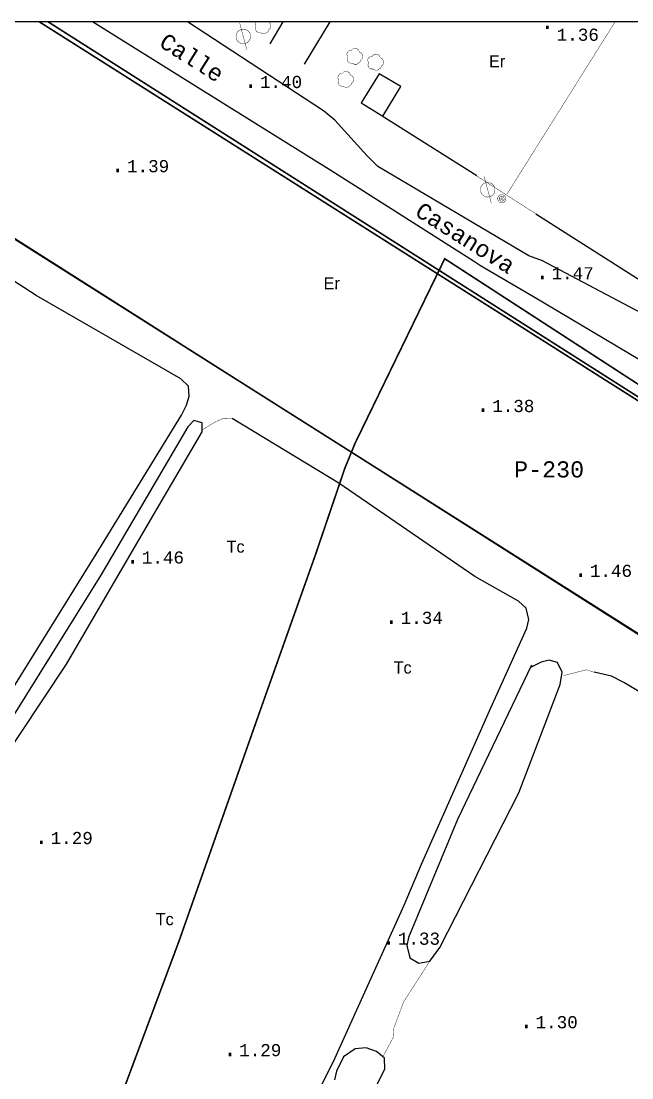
# Model space of a CAD drawing. Extents: x 742700 to 743500, y 4404700 to 4405200.
# Drawn here: x 743092.9 to 743168.1, y 4405070 to 4405200.1 of the extents above; entities that cross this region are included whole.
import ezdxf

# ---------------------------------------------------------------- set-up
doc = ezdxf.new("R2010")
doc.units = 0
doc.header["$MEASUREMENT"] = 0
for name, color, linetype in [('14', 7, 'CONTINUOUS'), ('18', 7, 'CONTINUOUS'), ('2', 7, 'CONTINUOUS'), ('24', 7, 'CONTINUOUS'), ('41', 7, 'CONTINUOUS'), ('42', 7, 'CONTINUOUS'), ('46', 7, 'CONTINUOUS'), ('50', 7, 'CONTINUOUS'), ('51', 7, 'CONTINUOUS'), ('54', 7, 'CONTINUOUS'), ('6', 7, 'CONTINUOUS'), ('7', 7, 'CONTINUOUS'), ('8', 7, 'CONTINUOUS')]:
    doc.layers.add(name, color=color, linetype=linetype)
doc.styles.add('MONOTXT', font='monotxt', dxfattribs={"height": 0.2})
doc.styles.get("Standard").update_dxf_attribs({"font": 'txt', "height": 0.2})

msp = doc.modelspace()

# ---------------------------------------------------------------- linework, layer by layer
at = {"layer": '14', "color": 1, "linetype": 'Continuous', "const_width": 0.2}
msp.add_lwpolyline([(743096.24, 4405200), (743230.13, 4405114.87)], dxfattribs=at)
at = {"layer": '18', "color": 3, "linetype": 'Continuous', "const_width": 0.2}
msp.add_lwpolyline([(743248.67, 4405200), (743248.56, 4405199.75), (743212.6599999998, 4405126.95), (743145.0299999998, 4405170.85), (743134.01, 4405148.16), (743132.7399999999, 4405145.06), (743129.14, 4405134.46), (743122.1399999999, 4405114.73), (743112.3100000002, 4405086.79), (743105.6199999999, 4405068.85), (743101.7099999998, 4405054.9), (743098.32, 4405042.34), (743096.17, 4405033.64), (743095.5399999998, 4405032.38), (743093.3399999999, 4405029.4), (743076.1299999999, 4405000.46)], dxfattribs=at)
at = {"layer": '2', "color": 7, "linetype": 'Continuous'}
msp.add_3dface([(743500, 4404700), (743500, 4405200), (742700, 4405200), (742700, 4404700)], dxfattribs=at)
at = {"layer": '41', "color": 7, "linetype": 'Continuous'}
for p, q in [((743148.98, 4405181.07, 2.06), (743137.3399999999, 4405188.41, 3.32)), ((743156.2499999999, 4405176.38, 1.86), (743183.0799999998, 4405159.26, 2.42))]:
    msp.add_line(p, q, dxfattribs=at)
at = {"layer": '41', "color": 1, "linetype": 'Continuous', "extrusion": (-0.533287248597892, -0.845934223496656, 0), "const_width": 0.05, "elevation": -4122793.414572}
msp.add_lwpolyline([(-1720489.579737746, 5.09), (-1720626.091533573, 2.29)], dxfattribs=at)
at = {"layer": '41', "color": 1, "linetype": 'Continuous', "extrusion": (0.5400996559703636, 0.8416010703538197, 0), "const_width": 0.05, "elevation": 4108779.475588}
msp.add_lwpolyline([(1753837.065117172, 2.61), (1753818.624075987, 3.12)], dxfattribs=at)
at = {"layer": '41', "color": 1, "linetype": 'Continuous', "extrusion": (-0.8436614877197547, 0.5368754922125711, 0), "const_width": 0.05, "elevation": 1738084.451303}
msp.add_lwpolyline([(-4115464.229708246, 3.35), (-4115471.791983036, 3.01)], dxfattribs=at)
at = {"layer": '41', "color": 1, "linetype": 'Continuous', "const_width": 0.05}
for points, elevation in [([(743165.9899999999, 4405200), (743152.73, 4405178.86)], 2.19), ([(743148.7599999999, 4405181.17), (743156.2499999999, 4405176.38)], 1.86)]:
    msp.add_lwpolyline(points, dxfattribs=dict(at, elevation=elevation))
at = {"layer": '41', "color": 3, "linetype": 'Continuous', "const_width": 0.05}
for points, elevation in [([(743118.8599999999, 4405151.17), (743117.8, 4405151.21), (743116.7199999999, 4405150.72), (743115.19, 4405149.77)], 1.45), ([(743163.44, 4405119.93), (743162.4599999998, 4405120.24), (743159.64, 4405119.53)], 1.97)]:
    msp.add_lwpolyline(points, dxfattribs=dict(at, elevation=elevation))
at = {"layer": '41', "color": 3, "linetype": 'Continuous', "extrusion": (0.01253931710058365, -0.006001724400279352, 0.9999033677465409), "const_width": 0.05, "elevation": -17117.640236}
msp.add_lwpolyline([(743084.7071591286, 4405060.93206878), (743081.497411509, 4405055.921917431), (743080.3075050705, 4405052.711885688), (743080.2275113603, 4405051.571900198), (743078.927738966, 4405049.131786295)], dxfattribs=at)
at = {"layer": '41', "color": 1, "linetype": 'Continuous'}
msp.add_polyline3d([(743065.41, 4405200, 1.87), (743060.92, 4405193.17, 1.93), (743217.52, 4405093.67, 4.51), (743225.7399999999, 4405118.02, 4.48), (743215.0400000002, 4405125.14, 5.35)], dxfattribs=at)
at = {"layer": '41', "color": 3, "linetype": 'Continuous'}
for points in [[(743069.4399999998, 4405081.14, 2.62), (743069.4500000002, 4405081.16, 1.62), (743080.1099999999, 4405099.1, 1.62), (743091.4699999999, 4405117.27, 1.61), (743102.1199999999, 4405134.46, 1.18), (743112.62, 4405151.61, 1.31), (743113.2599999999, 4405152.84, 1.36), (743113.5899999999, 4405153.92, 1.36), (743113.5099999999, 4405155.14, 1.36), (743112.56, 4405156.060000001, 1.36), (743094.75, 4405166.33, 1.39), (743077.3, 4405177.61, 1.39), (743060.4499999998, 4405188.43, 1.39), (743060.4499999998, 4405188.43, 1.39), (743059.4400000002, 4405188.62, 1.51), (743058.7199999999, 4405187.75, 1.55), (743048.0999999999, 4405170.22, 1.97), (743036.8299999998, 4405153.65, 2.06), (743033.3199999998, 4405148, 2.06)], [(743119.93, 4405034.05, 2.02), (743120.23, 4405035.49, 1.84), (743120.9899999999, 4405039.53, 1.84), (743121.46, 4405050.3, 1.65), (743121.6499999998, 4405051.83, 1.65), (743122.15, 4405053.54, 1.65), (743131.5100000001, 4405072.39, 1.65), (743140.05, 4405091.25, 1.66), (743142.1799999998, 4405096.32, 1.66), (743150.7099999998, 4405115.54, 1.44), (743155.1299999999, 4405125.36, 1.45), (743155.38, 4405126.42, 1.45), (743155.07, 4405127.810000001, 1.45), (743154.0999999999, 4405128.69, 1.45), (743148.75, 4405131.73, 1.45), (743131.9999999999, 4405143.21, 1.45), (743118.8599999999, 4405151.17, 1.45)], [(743203.4999999999, 4405100.13, 2.44), (743202.1700000002, 4405101.05, 2.44), (743200.8599999999, 4405101.78, 2.27), (743181.27, 4405110.18, 2.15), (743167.0799999998, 4405118.69, 2), (743165.57, 4405119.47, 2), (743163.44, 4405119.93, 1.97)]]:
    msp.add_polyline3d(points, dxfattribs=at)
at = {"layer": '42', "color": 3, "linetype": 'Continuous', "const_width": 0.05}
for points, elevation in [([(743123.3000000002, 4405198.810000001), (743122.8899999999, 4405198.54), (743122.62, 4405198.54), (743122.36, 4405198.69), (743122.0799999998, 4405198.69), (743121.85, 4405198.85), (743121.7199999999, 4405199.15), (743121.79, 4405199.48), (743121.6900000002, 4405199.74), (743121.7399999999, 4405199.99), (743121.7399999999, 4405200)], 3.32), ([(743123.3599999999, 4405200), (743123.5, 4405199.92), (743123.64, 4405199.63), (743123.58, 4405199.25), (743123.37, 4405199.05), (743123.3000000002, 4405198.810000001)], 3.32), ([(743134.5899999999, 4405195.05), (743134.18, 4405194.78), (743133.91, 4405194.78), (743133.65, 4405194.93), (743133.3699999999, 4405194.93), (743133.14, 4405195.09), (743133.0099999999, 4405195.39), (743133.08, 4405195.72), (743132.9799999999, 4405195.98), (743133.0299999998, 4405196.23), (743133.24, 4405196.46), (743133.5399999998, 4405196.51), (743133.75, 4405196.72), (743134.1, 4405196.75), (743134.3799999999, 4405196.61), (743134.5499999998, 4405196.3), (743134.79, 4405196.16), (743134.93, 4405195.87), (743134.87, 4405195.49), (743134.66, 4405195.29), (743134.5899999999, 4405195.05)], 3.97), ([(743137.16, 4405194.33), (743136.7499999999, 4405194.060000001), (743136.4799999999, 4405194.060000001), (743136.22, 4405194.21), (743135.9400000002, 4405194.21), (743135.71, 4405194.37), (743135.58, 4405194.67), (743135.6499999998, 4405195), (743135.55, 4405195.26), (743135.6, 4405195.51), (743135.81, 4405195.74), (743136.11, 4405195.79), (743136.32, 4405196), (743136.6699999998, 4405196.03), (743136.9500000002, 4405195.89), (743137.12, 4405195.58), (743137.36, 4405195.44), (743137.5, 4405195.15), (743137.44, 4405194.77), (743137.2299999999, 4405194.57), (743137.16, 4405194.33)], 4.32), ([(743133.48, 4405192.21), (743133.07, 4405191.94), (743132.8000000002, 4405191.94), (743132.54, 4405192.09), (743132.2599999999, 4405192.09), (743132.03, 4405192.25), (743131.9, 4405192.55), (743131.9699999999, 4405192.88), (743131.87, 4405193.14), (743131.9199999998, 4405193.39), (743132.13, 4405193.62), (743132.4299999998, 4405193.67), (743132.64, 4405193.88), (743132.9899999999, 4405193.91), (743133.2699999998, 4405193.77), (743133.44, 4405193.46), (743133.68, 4405193.32), (743133.8200000002, 4405193.03), (743133.7599999999, 4405192.65), (743133.5500000002, 4405192.45), (743133.48, 4405192.21)], 3.97)]:
    msp.add_lwpolyline(points, dxfattribs=dict(at, elevation=elevation))
at = {"layer": '42', "color": 3, "linetype": 'Continuous'}
for points in [[(743076.8599999999, 4405086.48, 2.77), (743087.04, 4405103.73, 2.7), (743098.4999999999, 4405120.93, 2.37), (743108.88, 4405138.75, 1.98), (743115.18, 4405149.54, 1.67), (743115.18, 4405150.66, 1.67), (743114.16, 4405150.94, 1.67), (743113.4, 4405150.15, 1.67), (743102.6900000002, 4405131.88, 2.37), (743092, 4405114.69, 2.51), (743081.3, 4405097.310000001, 2.57), (743068.0300000001, 4405076.53, 5.01)], [(743155.7199999999, 4405120.82, 3.38), (743146.5899999999, 4405101.83, 3.37), (743140.56, 4405087.29, 3.1), (743140.3599999999, 4405086.31, 3.1), (743140.7199999999, 4405084.8, 3.1), (743141.8399999999, 4405084.13, 3.1), (743143.19, 4405084.39, 3.1), (743144.43, 4405086.06, 3.1), (743154.1600000001, 4405105.11, 3.11), (743159.2299999999, 4405118.45, 3.11), (743159.5, 4405119.96, 3.11), (743158.8999999998, 4405121.15, 3.17), (743157.9, 4405121.42, 3.17), (743156.91, 4405121.2, 3.21), (743155.5899999999, 4405120.51, 3.5)], [(743134.5, 4405064.78, 3.41), (743137.68, 4405071.06, 3.29), (743137.5999999999, 4405072.41, 3.18), (743136.65, 4405073.26, 3.09), (743135.38, 4405073.72, 3.09), (743133.9999999999, 4405073.58, 3.06), (743132.5700000002, 4405072.58, 3.05), (743131.7000000002, 4405070.84, 3.05), (743131.4599999998, 4405069.76, 3.05)]]:
    msp.add_polyline3d(points, dxfattribs=at)
at = {"layer": '46', "color": 7, "linetype": 'Continuous', "const_width": 0.2}
for points in [[(743095.16, 4405200), (743201.72, 4405132.54), (743225.8200000002, 4405117.27)], [(743061.0500000002, 4405192.93), (743178.0999999999, 4405118.83), (743217.78, 4405093.69), (743205.3, 4405058.43), (743189.9399999998, 4405018.17), (743184.15, 4405002.35), (743183.0799999998, 4405000.03)]]:
    msp.add_lwpolyline(points, dxfattribs=at)
at = {"layer": '51', "color": 1, "linetype": 'Continuous'}
msp.add_polyline3d([(743134.75, 4405190.04, 3.12), (743137.4099999998, 4405188.4, 3.38), (743139.6299999999, 4405192.05, 3.35), (743136.97, 4405193.62, 3.35), (743134.75, 4405190.04, 3.12)], dxfattribs=at)
at = {"layer": '54', "color": 1, "linetype": 'Continuous'}
for p, q in [((743123.5299999998, 4405197.3, 2), (743125.16, 4405200, 1.91)), ((743127.79, 4405194.81, 2.42), (743130.93, 4405200, 4.87))]:
    msp.add_line(p, q, dxfattribs=at)
at = {"layer": '6', "color": 7, "linetype": 'Continuous'}
for points in [[(743184.41, 4405144.25, 2.4), (743185.61, 4405146.45, 1.97), (743185.6599999998, 4405147.49, 1.83), (743185.1499999998, 4405148.45, 1.83), (743184.23, 4405149.18, 1.83), (743183.1499999998, 4405149.560000001, 1.83), (743182.0099999999, 4405149.58, 1.83), (743180.79, 4405149.81, 1.83), (743178.6, 4405151.16, 1.83), (743177.52, 4405151.71, 1.83), (743176.5099999999, 4405152.62, 1.83), (743174.57, 4405154.87, 1.83), (743173.56, 4405155.68, 1.83), (743155.9599999998, 4405166.15, 1.74), (743149.44, 4405169.96, 1.53), (743148.56, 4405170.54, 1.53), (743131.4500000002, 4405181.42, 1.53), (743114.0099999999, 4405192.3, 1.73), (743101.69, 4405200, 1.73)], [(743208.4699999999, 4405143.44, 2.58), (743207.9899999999, 4405142.54, 2.03), (743206.6399999999, 4405142.28, 2.01), (743205.5399999998, 4405142.68, 2.01), (743187.3799999999, 4405153.35, 2.01), (743169.95, 4405163.79, 2.01), (743157.0600000002, 4405170.57, 2.01), (743155.4, 4405171.19, 2.01), (743136.7900000002, 4405182.22, 1.97), (743136.7900000002, 4405182.22, 1.97), (743135.4799999999, 4405183.52, 1.97), (743131.52, 4405187.9, 1.86), (743130.1, 4405189.04, 1.85), (743113.3599999999, 4405200, 1.74)]]:
    msp.add_polyline3d(points, dxfattribs=at)
at = {"layer": '7', "color": 7, "linetype": 'Continuous', "const_width": 0.05, "elevation": 2.4}
for points in [[(743152.29, 4405178.67), (743152.26, 4405178.68), (743152.24, 4405178.7), (743152.2099999998, 4405178.71), (743152.18, 4405178.72), (743152.14, 4405178.72), (743152.1099999999, 4405178.73), (743152.0799999998, 4405178.73), (743152.05, 4405178.73), (743152.0199999998, 4405178.73), (743151.9899999999, 4405178.73), (743151.96, 4405178.73), (743151.93, 4405178.72), (743151.8999999998, 4405178.71), (743151.8599999999, 4405178.7), (743151.8399999999, 4405178.69), (743151.81, 4405178.67), (743151.78, 4405178.66), (743151.7599999999, 4405178.64), (743151.73, 4405178.62), (743151.71, 4405178.6), (743151.6799999998, 4405178.58), (743151.6599999998, 4405178.55), (743151.64, 4405178.53), (743151.63, 4405178.5), (743151.61, 4405178.47), (743151.5999999999, 4405178.45), (743151.5799999998, 4405178.42), (743151.57, 4405178.39), (743151.56, 4405178.36), (743151.56, 4405178.33), (743151.5500000002, 4405178.3), (743151.5500000002, 4405178.26), (743151.5500000002, 4405178.23), (743151.5500000002, 4405178.2), (743151.5500000002, 4405178.17), (743151.56, 4405178.14), (743151.57, 4405178.11), (743151.57, 4405178.08), (743151.5899999999, 4405178.05), (743151.5999999999, 4405178.02), (743151.61, 4405177.99), (743151.63, 4405177.96), (743151.65, 4405177.94), (743151.67, 4405177.91), (743151.69, 4405177.89), (743151.71, 4405177.87), (743151.7399999999, 4405177.85), (743151.7599999999, 4405177.83), (743151.79, 4405177.810000001), (743151.82, 4405177.79), (743151.8399999999, 4405177.78), (743151.87, 4405177.77), (743151.8999999998, 4405177.76), (743151.93, 4405177.75), (743151.96, 4405177.75), (743152, 4405177.74), (743152.0299999998, 4405177.74), (743152.0600000002, 4405177.74), (743152.0899999999, 4405177.74), (743152.12, 4405177.74), (743152.15, 4405177.75), (743152.18, 4405177.76), (743152.2099999998, 4405177.77), (743152.24, 4405177.78), (743152.2699999998, 4405177.79), (743152.3, 4405177.810000001), (743152.3299999998, 4405177.82), (743152.3499999999, 4405177.84), (743152.38, 4405177.86), (743152.4, 4405177.88), (743152.42, 4405177.91), (743152.44, 4405177.93), (743152.46, 4405177.96), (743152.48, 4405177.98), (743152.4899999999, 4405178.01), (743152.4999999999, 4405178.04), (743152.5199999998, 4405178.07), (743152.5299999998, 4405178.1), (743152.5299999998, 4405178.13), (743152.5399999998, 4405178.16), (743152.5399999998, 4405178.19), (743152.5500000002, 4405178.22), (743152.5500000002, 4405178.26), (743152.5399999998, 4405178.29), (743152.5399999998, 4405178.32), (743152.5299999998, 4405178.35), (743152.5199999998, 4405178.38), (743152.51, 4405178.41), (743152.4999999999, 4405178.44), (743152.4899999999, 4405178.47), (743152.47, 4405178.5), (743152.4499999998, 4405178.52), (743152.44, 4405178.55), (743152.42, 4405178.57), (743152.3900000001, 4405178.59), (743152.37, 4405178.62), (743152.3499999999, 4405178.63), (743152.32, 4405178.65), (743152.29, 4405178.67)], [(743152.1899999998, 4405178.5), (743152.18, 4405178.51), (743152.16, 4405178.51), (743152.14, 4405178.52), (743152.12, 4405178.52), (743152.0999999999, 4405178.53), (743152.0899999999, 4405178.53), (743152.07, 4405178.53), (743152.05, 4405178.53), (743152.0299999998, 4405178.53), (743152.0099999999, 4405178.53), (743151.9899999999, 4405178.53), (743151.9699999999, 4405178.52), (743151.95, 4405178.52), (743151.9399999998, 4405178.51), (743151.92, 4405178.51), (743151.8999999998, 4405178.5), (743151.89, 4405178.49), (743151.87, 4405178.48), (743151.8599999999, 4405178.46), (743151.8399999999, 4405178.45), (743151.8299999998, 4405178.44), (743151.82, 4405178.42), (743151.81, 4405178.41), (743151.79, 4405178.39), (743151.78, 4405178.38), (743151.78, 4405178.36), (743151.7699999998, 4405178.34), (743151.7599999999, 4405178.33), (743151.7599999999, 4405178.31), (743151.7499999999, 4405178.29), (743151.7499999999, 4405178.27), (743151.7499999999, 4405178.25), (743151.7499999999, 4405178.23), (743151.7499999999, 4405178.21), (743151.7499999999, 4405178.19), (743151.7599999999, 4405178.18), (743151.7599999999, 4405178.16), (743151.7699999998, 4405178.14), (743151.7699999998, 4405178.12), (743151.78, 4405178.1), (743151.79, 4405178.09), (743151.8000000002, 4405178.07), (743151.81, 4405178.060000001), (743151.82, 4405178.04), (743151.8299999998, 4405178.03), (743151.8499999999, 4405178.01), (743151.8599999999, 4405178), (743151.88, 4405177.99), (743151.89, 4405177.98), (743151.91, 4405177.97), (743151.93, 4405177.96), (743151.9399999998, 4405177.96), (743151.96, 4405177.95), (743151.9799999999, 4405177.95), (743152, 4405177.94), (743152.0199999998, 4405177.94), (743152.0400000002, 4405177.94), (743152.0600000002, 4405177.94), (743152.07, 4405177.94), (743152.0899999999, 4405177.94), (743152.1099999999, 4405177.94), (743152.13, 4405177.95), (743152.15, 4405177.96), (743152.17, 4405177.96), (743152.18, 4405177.97), (743152.2, 4405177.98), (743152.22, 4405177.99), (743152.2299999999, 4405178), (743152.24, 4405178.01), (743152.26, 4405178.03), (743152.2699999998, 4405178.04), (743152.2799999998, 4405178.060000001), (743152.3, 4405178.07), (743152.3100000002, 4405178.09), (743152.3100000002, 4405178.1), (743152.32, 4405178.12), (743152.3299999998, 4405178.14), (743152.3299999998, 4405178.16), (743152.3399999999, 4405178.17), (743152.3399999999, 4405178.19), (743152.3399999999, 4405178.21), (743152.3399999999, 4405178.23), (743152.3499999999, 4405178.25), (743152.3399999999, 4405178.27), (743152.3399999999, 4405178.29), (743152.3399999999, 4405178.31), (743152.3299999998, 4405178.32), (743152.32, 4405178.34), (743152.32, 4405178.36), (743152.3100000002, 4405178.38), (743152.3, 4405178.39), (743152.29, 4405178.41), (743152.2799999998, 4405178.42), (743152.2699999998, 4405178.44), (743152.2499999999, 4405178.45), (743152.24, 4405178.46), (743152.22, 4405178.48), (743152.2099999998, 4405178.49), (743152.1899999998, 4405178.5)], [(743152.0899999999, 4405178.32), (743152.0899999999, 4405178.33), (743152.0799999998, 4405178.33), (743152.0799999998, 4405178.33), (743152.07, 4405178.33), (743152.0600000002, 4405178.33), (743152.0600000002, 4405178.34), (743152.05, 4405178.34), (743152.0400000002, 4405178.34), (743152.0400000002, 4405178.34), (743152.0299999998, 4405178.34), (743152.0299999998, 4405178.34), (743152.0199999998, 4405178.33), (743152.0199999998, 4405178.33), (743152.0099999999, 4405178.33), (743152, 4405178.33), (743152, 4405178.33), (743151.9899999999, 4405178.32), (743151.9899999999, 4405178.32), (743151.9799999999, 4405178.32), (743151.9799999999, 4405178.31), (743151.9699999999, 4405178.31), (743151.9699999999, 4405178.3), (743151.96, 4405178.3), (743151.96, 4405178.29), (743151.96, 4405178.29), (743151.95, 4405178.28), (743151.95, 4405178.28), (743151.95, 4405178.27), (743151.95, 4405178.27), (743151.95, 4405178.26), (743151.9399999998, 4405178.25), (743151.9399999998, 4405178.25), (743151.9399999998, 4405178.24), (743151.9399999998, 4405178.23), (743151.9399999998, 4405178.23), (743151.9399999998, 4405178.22), (743151.95, 4405178.22), (743151.95, 4405178.21), (743151.95, 4405178.2), (743151.95, 4405178.2), (743151.95, 4405178.19), (743151.96, 4405178.19), (743151.96, 4405178.18), (743151.96, 4405178.18), (743151.9699999999, 4405178.17), (743151.9699999999, 4405178.17), (743151.9799999999, 4405178.16), (743151.9799999999, 4405178.16), (743151.9899999999, 4405178.16), (743151.9899999999, 4405178.15), (743152, 4405178.15), (743152, 4405178.15), (743152.0099999999, 4405178.15), (743152.0199999998, 4405178.14), (743152.0199999998, 4405178.14), (743152.0299999998, 4405178.14), (743152.0400000002, 4405178.14), (743152.0400000002, 4405178.14), (743152.05, 4405178.14), (743152.05, 4405178.14), (743152.0600000002, 4405178.14), (743152.07, 4405178.14), (743152.07, 4405178.15), (743152.0799999998, 4405178.15), (743152.0799999998, 4405178.15), (743152.0899999999, 4405178.15), (743152.0899999999, 4405178.16), (743152.0999999999, 4405178.16), (743152.0999999999, 4405178.16), (743152.1099999999, 4405178.17), (743152.1099999999, 4405178.17), (743152.12, 4405178.18), (743152.12, 4405178.18), (743152.12, 4405178.19), (743152.13, 4405178.19), (743152.13, 4405178.2), (743152.13, 4405178.2), (743152.14, 4405178.21), (743152.14, 4405178.22), (743152.14, 4405178.22), (743152.14, 4405178.23), (743152.14, 4405178.23), (743152.14, 4405178.24), (743152.14, 4405178.25), (743152.14, 4405178.25), (743152.14, 4405178.26), (743152.14, 4405178.26), (743152.13, 4405178.27), (743152.13, 4405178.28), (743152.13, 4405178.28), (743152.13, 4405178.29), (743152.12, 4405178.29), (743152.12, 4405178.3), (743152.12, 4405178.3), (743152.1099999999, 4405178.31), (743152.1099999999, 4405178.31), (743152.0999999999, 4405178.32), (743152.0999999999, 4405178.32), (743152.0899999999, 4405178.32)]]:
    msp.add_lwpolyline(points, dxfattribs=at)
at = {"layer": '8', "color": 7, "linetype": 'Continuous', "const_width": 0.05, "elevation": 9.59}
for points in [[(743120.68, 4405196.57), (743119.7999999998, 4405199.85)], [(743120.69, 4405198.98), (743120.6399999999, 4405199.01), (743120.58, 4405199.03), (743120.53, 4405199.060000001), (743120.4799999999, 4405199.07), (743120.4200000002, 4405199.09), (743120.3699999999, 4405199.09), (743120.31, 4405199.1), (743120.2599999999, 4405199.1), (743120.2000000002, 4405199.1), (743120.1399999999, 4405199.1), (743120.0799999998, 4405199.09), (743120.03, 4405199.08), (743119.9699999999, 4405199.060000001), (743119.92, 4405199.05), (743119.8699999999, 4405199.02), (743119.82, 4405199), (743119.77, 4405198.97), (743119.72, 4405198.94), (743119.68, 4405198.91), (743119.6299999999, 4405198.87), (743119.5899999999, 4405198.83), (743119.5600000002, 4405198.79), (743119.52, 4405198.74), (743119.4899999999, 4405198.69), (743119.4599999998, 4405198.64), (743119.43, 4405198.6), (743119.41, 4405198.54), (743119.39, 4405198.49), (743119.3699999999, 4405198.43), (743119.3599999999, 4405198.38), (743119.3499999999, 4405198.32), (743119.3499999999, 4405198.27), (743119.3499999999, 4405198.21), (743119.3499999999, 4405198.15), (743119.3499999999, 4405198.1), (743119.3599999999, 4405198.04), (743119.3699999999, 4405197.99), (743119.39, 4405197.93), (743119.41, 4405197.88), (743119.43, 4405197.83), (743119.4599999998, 4405197.77), (743119.4899999999, 4405197.73), (743119.52, 4405197.68), (743119.5499999998, 4405197.64), (743119.5899999999, 4405197.59), (743119.6299999999, 4405197.55), (743119.68, 4405197.52), (743119.72, 4405197.48), (743119.77, 4405197.45), (743119.82, 4405197.42), (743119.8699999999, 4405197.4), (743119.92, 4405197.38), (743119.9699999999, 4405197.36), (743120.03, 4405197.34), (743120.09, 4405197.33), (743120.1399999999, 4405197.32), (743120.2000000002, 4405197.32), (743120.25, 4405197.31), (743120.31, 4405197.32), (743120.3699999999, 4405197.33), (743120.4200000002, 4405197.34), (743120.4799999999, 4405197.35), (743120.53, 4405197.36), (743120.5899999999, 4405197.38), (743120.6399999999, 4405197.41), (743120.69, 4405197.44), (743120.74, 4405197.47), (743120.78, 4405197.5), (743120.82, 4405197.54), (743120.87, 4405197.57), (743120.91, 4405197.61), (743120.94, 4405197.66), (743120.9799999999, 4405197.7), (743121.01, 4405197.75), (743121.03, 4405197.8), (743121.0599999998, 4405197.85), (743121.0799999998, 4405197.91), (743121.0999999999, 4405197.96), (743121.11, 4405198.01), (743121.1199999999, 4405198.07), (743121.13, 4405198.13), (743121.13, 4405198.18), (743121.13, 4405198.24), (743121.13, 4405198.29), (743121.1199999999, 4405198.35), (743121.11, 4405198.41), (743121.0999999999, 4405198.46), (743121.0799999998, 4405198.52), (743121.0599999998, 4405198.57), (743121.04, 4405198.62), (743121.01, 4405198.67), (743120.9799999999, 4405198.72), (743120.94, 4405198.76), (743120.91, 4405198.810000001), (743120.87, 4405198.85), (743120.83, 4405198.89), (743120.78, 4405198.92), (743120.7299999999, 4405198.95), (743120.69, 4405198.98)], [(743150.77, 4405180.11), (743150.7199999999, 4405180.14), (743150.6599999998, 4405180.16), (743150.61, 4405180.19), (743150.56, 4405180.2), (743150.4999999999, 4405180.22), (743150.4500000002, 4405180.22), (743150.39, 4405180.23), (743150.34, 4405180.23), (743150.28, 4405180.23), (743150.2199999999, 4405180.23), (743150.16, 4405180.22), (743150.1099999999, 4405180.21), (743150.05, 4405180.19), (743150, 4405180.18), (743149.95, 4405180.15), (743149.8999999998, 4405180.13), (743149.85, 4405180.1), (743149.8, 4405180.07), (743149.7600000001, 4405180.04), (743149.7099999998, 4405180), (743149.67, 4405179.96), (743149.6399999999, 4405179.92), (743149.5999999999, 4405179.87), (743149.57, 4405179.82), (743149.5399999998, 4405179.77), (743149.51, 4405179.73), (743149.49, 4405179.67), (743149.4699999999, 4405179.62), (743149.4500000002, 4405179.56), (743149.44, 4405179.51), (743149.4300000002, 4405179.45), (743149.4300000002, 4405179.4), (743149.4300000002, 4405179.34), (743149.4300000002, 4405179.28), (743149.4300000002, 4405179.23), (743149.44, 4405179.17), (743149.4500000002, 4405179.12), (743149.4699999999, 4405179.060000001), (743149.49, 4405179.01), (743149.51, 4405178.96), (743149.5399999998, 4405178.9), (743149.57, 4405178.86), (743149.5999999999, 4405178.810000001), (743149.63, 4405178.77), (743149.67, 4405178.72), (743149.7099999998, 4405178.68), (743149.7600000001, 4405178.65), (743149.8, 4405178.61), (743149.85, 4405178.58), (743149.8999999998, 4405178.55), (743149.95, 4405178.53), (743150, 4405178.51), (743150.05, 4405178.49), (743150.1099999999, 4405178.47), (743150.17, 4405178.46), (743150.2199999999, 4405178.45), (743150.28, 4405178.45), (743150.3299999998, 4405178.44), (743150.39, 4405178.45), (743150.4500000002, 4405178.46), (743150.4999999999, 4405178.47), (743150.56, 4405178.48), (743150.61, 4405178.49), (743150.67, 4405178.51), (743150.7199999999, 4405178.54), (743150.77, 4405178.57), (743150.8200000002, 4405178.6), (743150.86, 4405178.63), (743150.9, 4405178.67), (743150.95, 4405178.7), (743150.9899999999, 4405178.74), (743151.0200000001, 4405178.79), (743151.06, 4405178.83), (743151.0899999999, 4405178.88), (743151.11, 4405178.93), (743151.14, 4405178.98), (743151.16, 4405179.04), (743151.18, 4405179.09), (743151.19, 4405179.14), (743151.2000000002, 4405179.2), (743151.2099999998, 4405179.26), (743151.2099999998, 4405179.31), (743151.2099999998, 4405179.37), (743151.2099999998, 4405179.42), (743151.2000000002, 4405179.48), (743151.19, 4405179.54), (743151.18, 4405179.59), (743151.16, 4405179.65), (743151.14, 4405179.7), (743151.12, 4405179.75), (743151.0899999999, 4405179.8), (743151.06, 4405179.85), (743151.0200000001, 4405179.89), (743150.9899999999, 4405179.94), (743150.95, 4405179.98), (743150.9099999998, 4405180.02), (743150.86, 4405180.05), (743150.81, 4405180.08), (743150.77, 4405180.11)], [(743150.76, 4405177.7), (743149.88, 4405180.98)]]:
    msp.add_lwpolyline(points, dxfattribs=at)

# ---------------------------------------------------------------- texts
at = {"layer": '24', "color": 7, "linetype": 'Continuous', "style": 'MONOTXT'}
for s, height, p in [('.                           ', 1.99, (743156.8100000002, 4405199.12, 1.36)), ('1.36                        ', 1.5, (743158.8099999998, 4405197.68, 1.36)), ('1.40                        ', 1.5, (743122.29, 4405191.86, 1.4)), ('.                           ', 1.99, (743120.29, 4405191.86, 1.4)), ('1.39                        ', 1.5, (743105.93, 4405181.5, 1.39)), ('.                           ', 1.99, (743103.9299999998, 4405181.5, 1.39)), ('1.47                        ', 1.5, (743158.18, 4405168.310000001, 1.47)), ('.                           ', 1.99, (743156.1799999998, 4405168.310000001, 1.47)), ('1.38                        ', 1.5, (743150.87, 4405151.97, 1.38)), ('.                           ', 1.99, (743148.8699999999, 4405151.97, 1.38)), ('1.46                        ', 1.5, (743107.7499999999, 4405133.32, 1.46)), ('.                           ', 1.99, (743105.75, 4405133.32, 1.46)), ('1.46                        ', 1.5, (743162.89, 4405131.68, 1.46)), ('.                           ', 1.99, (743160.8899999999, 4405131.68, 1.46)), ('1.34                        ', 1.5, (743139.6099999999, 4405125.89, 1.34)), ('.                           ', 1.99, (743137.6099999999, 4405125.89, 1.34)), ('.                           ', 1.99, (743094.53, 4405098.78, 1.29)), ('1.29                        ', 1.5, (743096.53, 4405098.78, 1.29)), ('1.33                        ', 1.5, (743139.2599999999, 4405086.39, 1.33)), ('.                           ', 1.99, (743137.2599999999, 4405086.39, 1.33)), ('1.30                        ', 1.5, (743156.2099999998, 4405076.11, 1.3)), ('.                           ', 1.99, (743154.2099999998, 4405076.11, 1.3)), ('1.29                        ', 1.5, (743119.73, 4405072.67, 1.29)), ('.                           ', 1.99, (743117.73, 4405072.67, 1.29))]:
    msp.add_text(s, height=height, dxfattribs=at).set_placement(p)
at = {"layer": '42', "color": 7, "linetype": 'Continuous'}
for s, p in [('Er                          ', (743150.4799999999, 4405194.42, 1.74)), ('Er                          ', (743130.12, 4405167.09, 1.73)), ('Tc                          ', (743118.1799999998, 4405134.67, 1.72)), ('Tc                          ', (743138.74, 4405119.78, 1.15)), ('Tc                          ', (743109.4599999998, 4405088.8, 1.34))]:
    msp.add_text(s, height=1.49, rotation=359.7900000066, dxfattribs=at).set_placement(p)
at = {"layer": '50', "color": 7, "linetype": 'Continuous', "style": 'MONOTXT'}
for s, rotation, p in [('Calle', 327.6999999357, (743109.73, 4405197.07)), ('Casanova                    ', 327.6999999869, (743141.2199999999, 4405176.25))]:
    msp.add_text(s, height=1.99, rotation=rotation, dxfattribs=at).set_placement(p)
msp.add_text('P-230', height=1.99, dxfattribs=at).set_placement((743153.5700000002, 4405143.92))

doc.saveas('drawing.dxf')
